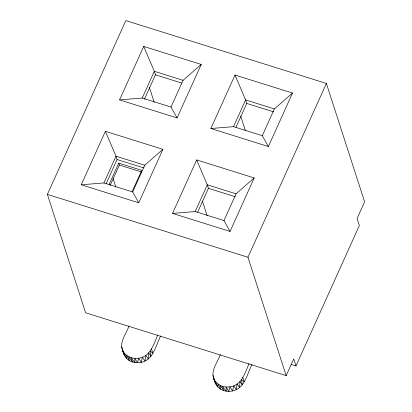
<?xml version="1.0" encoding="UTF-8"?>
<svg xmlns="http://www.w3.org/2000/svg" width="412" height="412" viewBox="0 0 412 412"><rect width="100%" height="100%" fill="white"/><g stroke="black" fill="none" stroke-linecap="round" stroke-linejoin="round"><path stroke-width="0.62" d="M160.701 335.965C155.721 345.292 153.604 359.743 141.316 362.349C137.191 363.229 132.834 362.699 129.177 360.541C125.336 358.296 123.646 354.155 122.503 350.082C119.228 341.486 126.469 333.674 129.018 325.969M251.995 364.579C247.015 373.9 244.898 388.351 232.61 390.957C228.485 391.838 224.128 391.312 220.472 389.149C216.63 386.904 214.94 382.763 213.797 378.69C210.517 370.094 217.763 362.282 220.312 354.577M295.986 365.938L293.72 358.919L286.175 375.631L85.619 312.785L47.38 194.392L125.825 20.6L326.381 83.451L364.62 201.839L357.075 218.551L359.341 225.565L295.986 365.938L291.191 364.435M81.252 184.787L105.39 131.315L162.9 149.335L138.762 202.812L81.252 184.787L103.932 182.943L132.685 191.951L138.762 202.812M119.573 99.9L143.706 46.422L201.216 64.442L177.078 117.92L119.573 99.9L142.248 98.051L171.001 107.063L177.078 117.92M103.932 182.943L115.999 156.205L105.39 131.315M142.248 98.051L154.315 71.312L143.706 46.422M106.054 183.948L117.075 159.537L115.999 156.205L144.751 165.217L162.9 149.335M144.432 99.235L155.448 74.819L154.315 71.312L183.072 80.325L201.216 64.442M109.087 184.504L118.744 163.111L141.749 170.321L132.092 191.709M110.236 185.276L119.367 165.042L118.744 163.111M132.685 191.951L144.751 165.217M171.001 107.063L183.072 80.325M172.546 213.401L196.684 159.923L254.189 177.943L230.056 231.42L172.546 213.401L195.221 211.552L223.979 220.559L230.056 231.42M210.862 128.508L235 75.03L292.51 93.055L268.372 146.528L210.862 128.508L233.542 126.659L262.295 135.672L268.372 146.528M195.221 211.552L207.293 184.813L196.684 159.923M233.542 126.659L245.609 99.92L235 75.03M197.667 212.154L208.426 188.32L207.293 184.813L236.045 193.825L254.189 177.943M235.983 127.262L246.742 103.427L245.609 99.92L274.361 108.933L292.51 93.055M223.979 220.559L236.045 193.825M262.295 135.672L274.361 108.933M286.175 375.631L247.936 257.243L326.381 83.451M151.477 348.84L152.893 353.228L150.282 350.957L150.952 356.359L148.747 352.899L148.274 359.027L145.853 355.381L144.993 361.067L142.418 357.183L141.316 362.349L138.664 358.198L137.469 362.792L134.812 358.363L134.945 362.612L131.104 357.668L132.52 362.055L128.838 356.756L129.177 360.541L126.798 355.505L126.412 358.301L124.254 353.058L124.393 355.474L122.503 350.082C125.124 356.272 132.257 359.228 138.664 358.198C150.313 356.751 153.887 344.02 157.755 334.977M242.771 377.449L244.187 381.836L241.571 379.565L242.246 384.968L240.042 381.507L239.563 387.641L237.147 383.989L236.282 389.675L233.712 385.792L232.61 390.957L229.958 386.806L228.763 391.4L226.106 386.976L226.24 391.22L222.398 386.281L223.814 390.664L220.132 385.364L220.472 389.149L218.092 384.113L217.706 386.909L215.548 381.672L215.682 384.082L213.797 378.69C216.418 384.88 223.551 387.841 229.958 386.806C241.607 385.359 245.181 372.628 249.049 363.585M155.448 74.819L181.754 83.064M246.742 103.427L273.661 111.863M117.075 159.537L143.994 167.972M208.426 188.32L235.345 196.756M119.367 165.042L141.764 172.062M47.38 194.392L247.936 257.243M240.726 116.174L245.449 130.8M202.41 201.066L207.133 215.692M149.432 87.565L154.16 102.191M113.084 178.55L115.839 187.084M212.942 375.353L214.534 380.843L214.425 379.112M121.648 346.744L123.24 352.234L123.167 351.081"/></g></svg>
